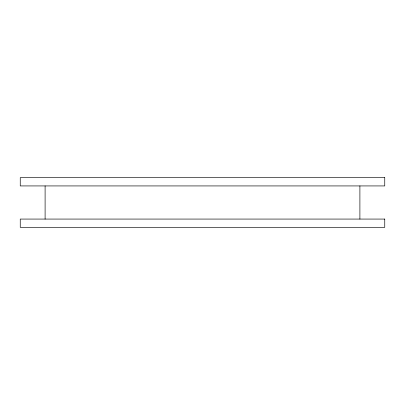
<?xml version="1.0" encoding="UTF-8"?>
<svg xmlns="http://www.w3.org/2000/svg" width="405" height="405" viewBox="0 0 405 405"><rect width="100%" height="100%" fill="white"/><g stroke="black" fill="none" stroke-linecap="round" stroke-linejoin="round"><path stroke-width="0.61" d="M359.898 185.93L359.898 219.07M45.102 185.93L45.102 219.07M384.75 177.648L20.25 177.648L20.25 185.93L384.75 185.93L384.75 177.648M384.75 219.07L20.25 219.07L20.25 227.352L384.75 227.352L384.75 219.07"/></g></svg>
